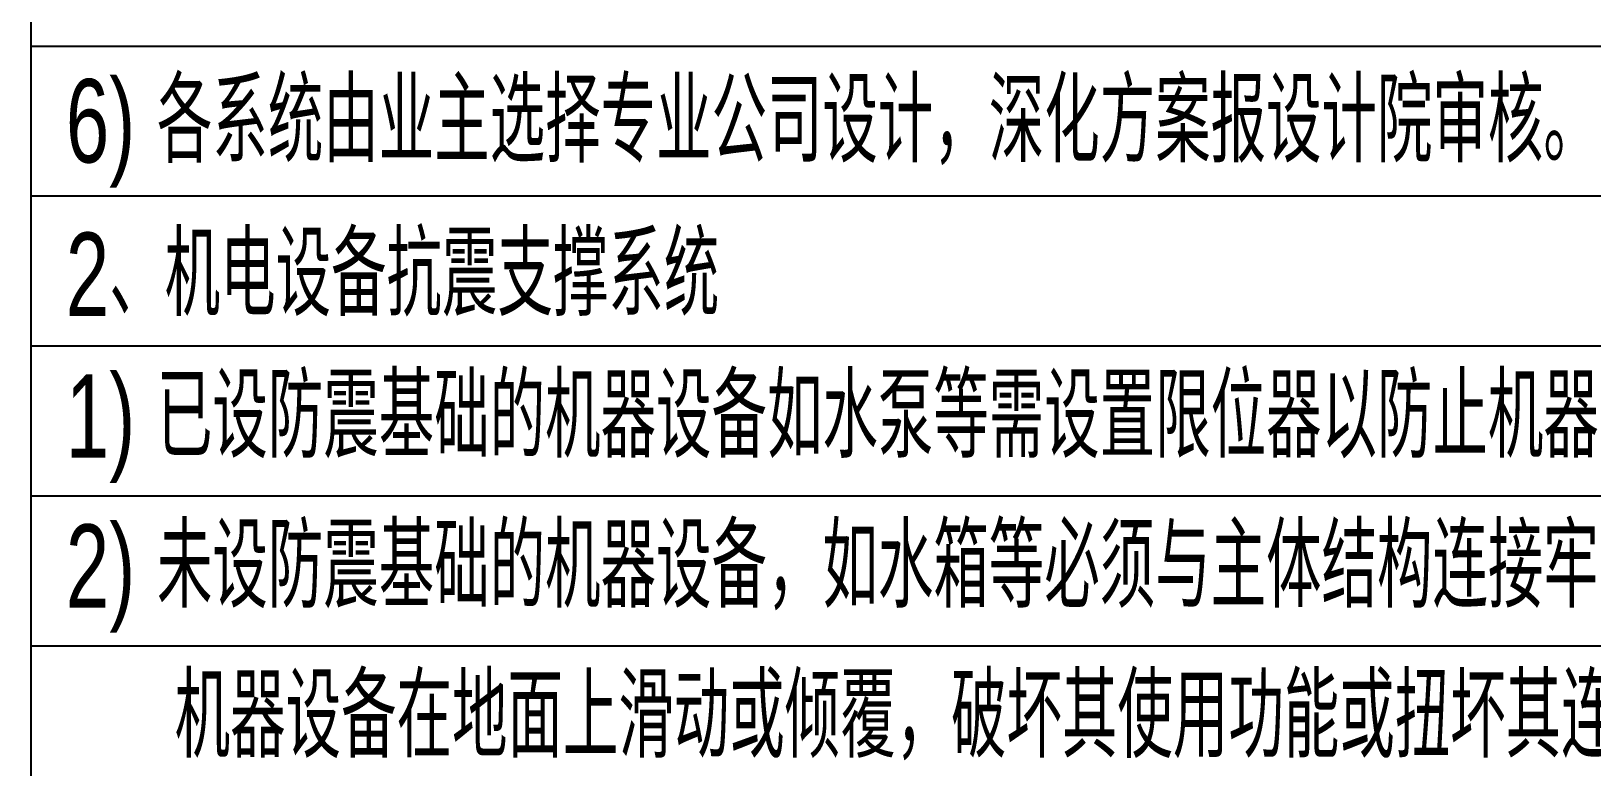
# Model space of a CAD drawing. Extents: x 13158459 to 15902229, y -1299598 to 28366.
# Drawn here: x 14044741 to 14054098, y -158455 to -154041 of the extents above; entities that cross this region are included whole.
import ezdxf

# ---------------------------------------------------------------- set-up
doc = ezdxf.new("R2010")
doc.units = 0
doc.header["$LTSCALE"] = 1000
doc.header["$MEASUREMENT"] = 0
doc.layers.add('JZ_0', color=7, linetype='Continuous')
doc.layers.add('JZ_TEXT', color=42, linetype='Continuous')
doc.styles.add('DXF', font='ros.shx', dxfattribs={"width": 0.7, "bigfont": 'hzs.shx'})

msp = doc.modelspace()

# ---------------------------------------------------------------- linework, layer by layer
at = {"layer": 'JZ_0', "color": 8}
for p, q in [((14044741.2, -194276.6), (14044741.2, -144229.8)), ((14044741.2, -154129.8), (14061974.2, -154129.8)), ((14044741.2, -155029.8), (14061974.2, -155029.8)), ((14044741.2, -155929.8), (14061974.2, -155929.8)), ((14044741.2, -156829.8), (14061974.2, -156829.8)), ((14044741.2, -157729.8), (14061974.2, -157729.8))]:
    msp.add_line(p, q, dxfattribs=at)

# ---------------------------------------------------------------- texts
at = {"layer": 'JZ_TEXT', "style": 'DXF', "width": 0.7}
for s, p in [('6) 各系统由业主选择专业公司设计，深化方案报设计院审核。', (14044948.9, -154828.5)), ('2、机电设备抗震支撑系统', (14044948.9, -155749.6)), ('1) 已设防震基础的机器设备如水泵等需设置限位器以防止机器设备地震时产生过量的移动，甚至倾覆而扭坏管道。', (14044948.9, -156600.7)), ('2) 未设防震基础的机器设备，如水箱等必须与主体结构连接牢固，以防止地震时', (14044948.9, -157500.7)), ('机器设备在地面上滑动或倾覆，破坏其使用功能或扭坏其连接管道。', (14045601.6, -158400.7))]:
    msp.add_text(s, height=500, dxfattribs=at).set_placement(p)

doc.saveas('drawing.dxf')
